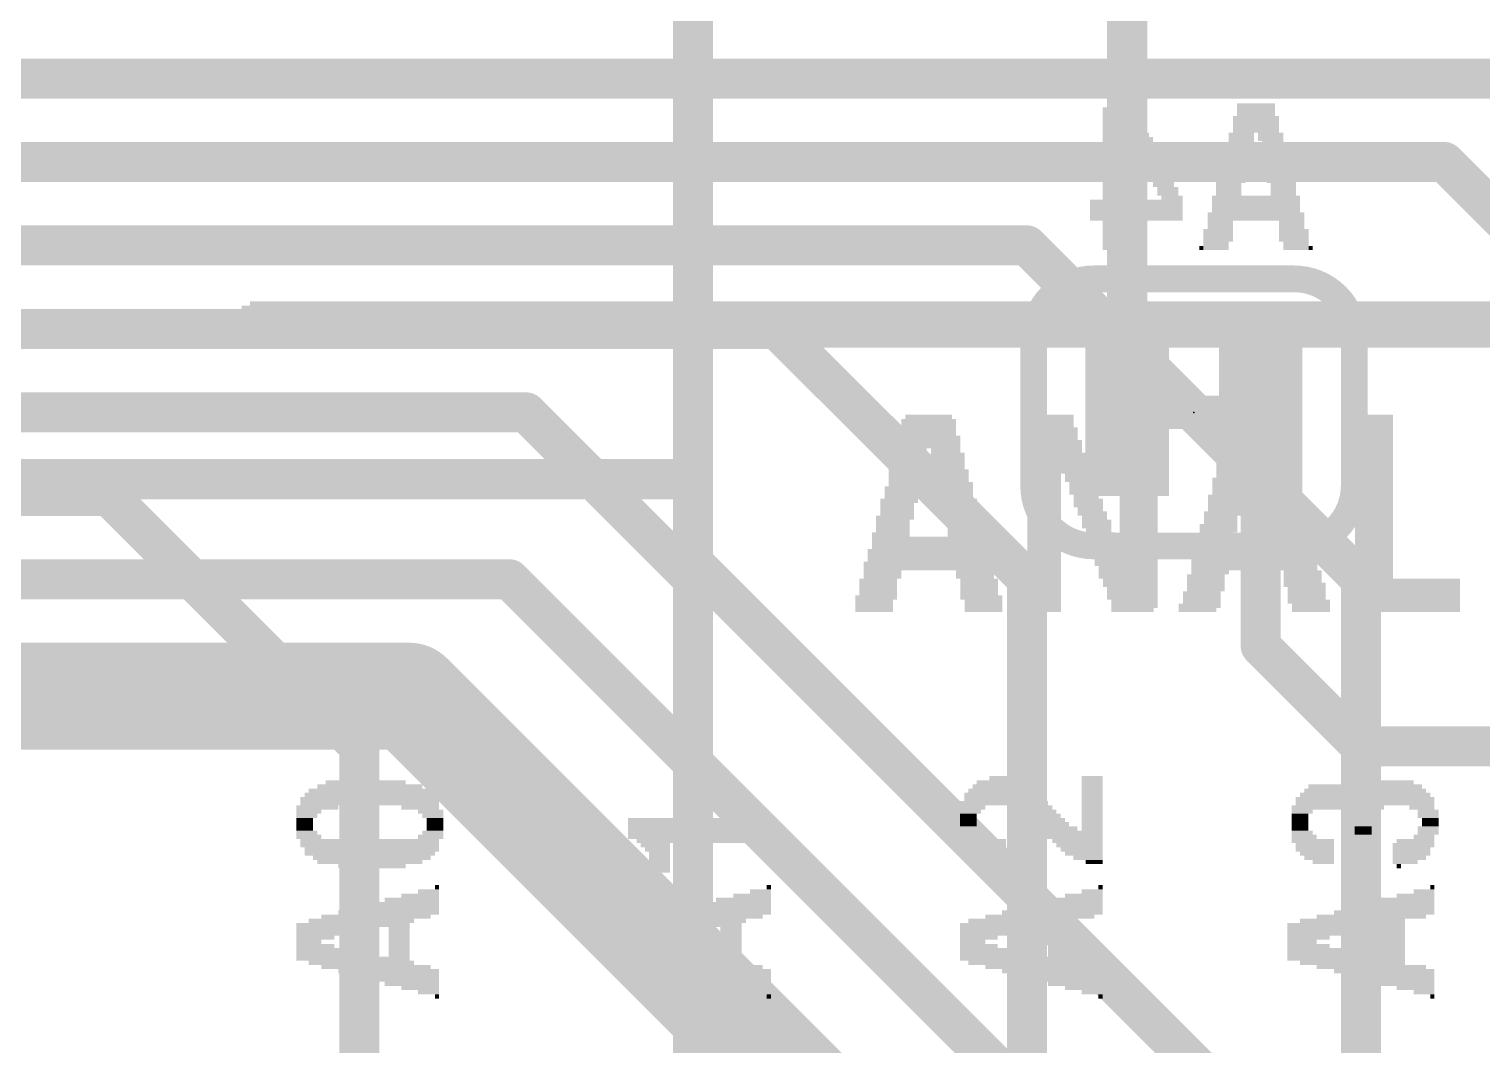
# Model space of a CAD drawing. Extents: x -25 to 82, y -36 to 56.
# Drawn here: x 48.29 to 59.34, y 5.35 to 13.08 of the extents above; entities that cross this region are included whole.
import ezdxf

# ---------------------------------------------------------------- set-up
doc = ezdxf.new("R2010")
doc.units = 0
for name, color, linetype in [('1', 12, 'CONTINUOUS'), ('16', 132, 'CONTINUOUS'), ('21', 41, 'CONTINUOUS'), ('22', 40, 'CONTINUOUS'), ('24', 53, 'CONTINUOUS')]:
    doc.layers.add(name, color=color, linetype=linetype)

# ---------------------------------------------------------------- blocks, each defined once
blk = doc.blocks.new('RECT')
blk.add_solid([(-0.5, -0.5), (0.5, -0.5), (-0.5, 0.5), (0.5, 0.5)])

msp = doc.modelspace()

# ---------------------------------------------------------------- linework, layer by layer
at = {"layer": '1', "const_width": 0.3048}
for points in [[(43.18, 12.7), (60.96, 12.7)], [(42.545, 12.065), (59.055, 12.065)], [(59.055, 12.065), (60.96, 10.16)], [(41.91, 11.43), (55.88, 11.43)], [(55.88, 11.43), (58.42, 8.89)], [(41.275, 10.795), (53.975, 10.795)], [(53.975, 10.795), (55.88, 8.89)], [(40.64, 10.16), (52.07, 10.16)], [(52.07, 10.16), (53.34, 8.89)], [(40.005, 9.525), (48.895, 9.525)], [(48.895, 9.525), (50.8, 7.62)], [(53.34, 8.89), (53.34, 4.19)], [(55.88, 8.89), (55.88, 1.27)], [(58.42, 8.89), (58.42, 4.19)], [(50.8, 7.62), (50.8, 0.89)]]:
    msp.add_lwpolyline(points, dxfattribs=at)
at = {"layer": '1', "const_width": 0.1524}
for points in [[(59.1089, 12.1189, 1), (59.0011, 12.0111)], [(59.055, 11.9888, 1), (59.055, 12.1412)], [(55.9339, 11.4839, 1), (55.8261, 11.3761)], [(55.88, 11.3538, 1), (55.88, 11.5062)], [(54.0289, 10.8489, 1), (53.9211, 10.7411)], [(53.975, 10.7188, 1), (53.975, 10.8712)], [(52.1239, 10.2139, 1), (52.0161, 10.1061)], [(52.07, 10.0838, 1), (52.07, 10.2362)], [(48.9489, 9.5789, 1), (48.8411, 9.4711)], [(48.895, 9.4488, 1), (48.895, 9.6012)], [(53.4162, 8.89, 1), (53.2638, 8.89)], [(53.2861, 8.8361, 1), (53.3939, 8.9439)], [(55.9562, 8.89, 1), (55.8038, 8.89)], [(55.8261, 8.8361, 1), (55.9339, 8.9439)], [(58.4962, 8.89, 1), (58.3438, 8.89)], [(58.3661, 8.8361, 1), (58.4739, 8.9439)], [(50.8762, 7.62, 1), (50.7238, 7.62)], [(50.7461, 7.5661, 1), (50.8539, 7.6739)]]:
    msp.add_lwpolyline(points, format="xyb", dxfattribs=at)
at = {"layer": '16'}
for points, const_width in [([(56.642, 10.16), (56.642, 14.478)], 0.3048), ([(53.34, 13.97), (53.34, 9.652)], 0.3048), ([(57.658, 10.16), (56.642, 10.16)], 0.254), ([(57.658, 10.16), (56.642, 10.16)], 0.254), ([(57.658, 10.16), (57.658, 8.382)], 0.3048), ([(38.735, 9.652), (53.34, 9.652)], 0.3048), ([(53.34, 9.652), (53.34, 9.017)], 0.3048), ([(53.34, 9.017), (59.69, 2.667)], 0.3048), ([(38.354, 8.89), (51.943, 8.89)], 0.3048), ([(51.943, 8.89), (59.182, 1.651)], 0.3048), ([(57.658, 8.382), (58.42, 7.62)], 0.3048), ([(35.179, 8.001), (51.181, 8.001)], 0.8128), ([(51.181, 8.001), (58.42, 0.762)], 0.8128), ([(58.42, 7.62), (59.69, 7.62)], 0.3048)]:
    msp.add_lwpolyline(points, dxfattribs=dict(at, const_width=const_width))
for points, const_width in [([(56.642, 10.2235, 1), (56.642, 10.0965)], 0.127), ([(56.642, 10.2235, 1), (56.642, 10.0965)], 0.127), ([(57.7342, 10.16, 1), (57.5818, 10.16)], 0.1524), ([(57.658, 10.0965, 1), (57.658, 10.2235)], 0.127), ([(57.658, 10.0965, 1), (57.658, 10.2235)], 0.127), ([(56.5658, 10.16, 1), (56.7182, 10.16)], 0.1524), ([(53.4162, 9.652, 1), (53.2638, 9.652)], 0.1524), ([(53.2638, 9.652, 1), (53.4162, 9.652)], 0.1524), ([(53.34, 9.5758, 1), (53.34, 9.7282)], 0.1524), ([(53.3939, 9.0709, 1), (53.2861, 8.9631)], 0.1524), ([(53.2638, 9.017, 1), (53.4162, 9.017)], 0.1524), ([(51.9969, 8.9439, 1), (51.8891, 8.8361)], 0.1524), ([(51.943, 8.8138, 1), (51.943, 8.9662)], 0.1524), ([(57.7119, 8.4359, 1), (57.6041, 8.3281)], 0.1524), ([(51.3247, 8.1447, 1), (51.0373, 7.8573)], 0.4064), ([(51.181, 7.7978, 1), (51.181, 8.2042)], 0.4064), ([(57.5818, 8.382, 1), (57.7342, 8.382)], 0.1524), ([(58.42, 7.6962, 1), (58.42, 7.5438)], 0.1524), ([(58.3661, 7.5661, 1), (58.4739, 7.6739)], 0.1524)]:
    msp.add_lwpolyline(points, format="xyb", dxfattribs=dict(at, const_width=const_width))
at = {"layer": '22'}
for points, const_width in [([(56.388, 11.176, 0.4142), (55.9308, 10.7188)], 0.2032), ([(56.388, 11.2268, 1), (56.388, 11.1252)], 0.1016), ([(56.388, 11.1252, 1), (56.388, 11.2268)], 0.1016), ([(58.3692, 10.7188, 0.4142), (57.912, 11.176)], 0.2032), ([(57.912, 11.2268, 1), (57.912, 11.1252)], 0.1016), ([(57.912, 11.1252, 1), (57.912, 11.2268)], 0.1016), ([(55.9816, 10.7188, 1), (55.88, 10.7188)], 0.1016), ([(55.88, 10.7188, 1), (55.9816, 10.7188)], 0.1016), ([(58.42, 10.7188, 1), (58.3184, 10.7188)], 0.1016), ([(58.3184, 10.7188, 1), (58.42, 10.7188)], 0.1016), ([(55.9308, 9.6012, 0.4142), (56.388, 9.144)], 0.2032), ([(55.9816, 9.6012, 1), (55.88, 9.6012)], 0.1016), ([(55.88, 9.6012, 1), (55.9816, 9.6012)], 0.1016), ([(57.912, 9.144, 0.4142), (58.3692, 9.6012)], 0.2032), ([(58.42, 9.6012, 1), (58.3184, 9.6012)], 0.1016), ([(58.3184, 9.6012, 1), (58.42, 9.6012)], 0.1016), ([(56.388, 9.1948, 1), (56.388, 9.0932)], 0.1016), ([(56.388, 9.0932, 1), (56.388, 9.1948)], 0.1016), ([(57.912, 9.1948, 1), (57.912, 9.0932)], 0.1016), ([(57.912, 9.0932, 1), (57.912, 9.1948)], 0.1016)]:
    msp.add_lwpolyline(points, format="xyb", dxfattribs=dict(at, const_width=const_width))
at = {"layer": '22', "const_width": 0.2032}
for points in [[(57.912, 11.176), (56.388, 11.176)], [(55.9308, 9.6012), (55.9308, 10.7188)], [(58.3692, 9.6012), (58.3692, 10.7188)], [(56.388, 9.144), (57.912, 9.144)]]:
    msp.add_lwpolyline(points, dxfattribs=at)
at = {"layer": '24'}
msp.add_point((57.15, 10.16), dxfattribs=at)

# ---------------------------------------------------------------- block references
at = {"layer": '16', "xscale": 0.635, "yscale": 1.27, "rotation": 180}
for p in [(56.642, 10.16), (57.658, 10.16)]:
    msp.add_blockref('RECT', p, dxfattribs=at)
at = {"layer": '21'}
for p, xscale, yscale in [((57.1106, 10.9563), 14.4094, 0.032), ((57.1106, 10.9883), 14.2824, 0.032), ((57.0954, 10.8925), 14.5059, 0.032), ((57.0954, 10.8605), 14.5059, 0.032), ((57.0954, 10.8285), 14.5059, 0.032), ((57.0954, 10.9244), 14.4399, 0.0318), ((57.0954, 10.7965), 14.5059, 0.032), ((57.1119, 10.7646), 14.4729, 0.0318), ((57.0954, 10.7328), 14.4399, 0.032), ((57.0941, 10.7008), 14.3764, 0.032), ((57.0954, 10.6688), 14.1859, 0.032), ((55.132, 10.0937), 0.414, 0.032), ((55.132, 10.0617), 0.414, 0.032), ((55.132, 10.1257), 0.3531, 0.032), ((56.0591, 10.1257), 0.3531, 0.032), ((56.0591, 10.0937), 0.3531, 0.032), ((56.0591, 10.0617), 0.3531, 0.032), ((56.7296, 10.1257), 0.287, 0.032), ((56.7296, 10.0937), 0.287, 0.032), ((56.7296, 10.0617), 0.287, 0.032), ((57.6085, 10.1257), 0.3835, 0.032), ((57.6085, 10.0937), 0.3835, 0.032), ((57.6085, 10.0617), 0.3835, 0.032), ((58.5191, 10.1257), 0.2896, 0.032), ((58.5191, 10.0937), 0.2896, 0.032), ((58.5191, 10.0617), 0.2896, 0.032), ((55.132, 9.9659), 0.4801, 0.032), ((55.132, 9.9339), 0.4801, 0.032), ((55.132, 10.0298), 0.414, 0.0318), ((55.132, 9.9979), 0.414, 0.032), ((56.0908, 9.9339), 0.4166, 0.032), ((56.0743, 10.0298), 0.3835, 0.0318), ((56.0743, 9.9979), 0.3835, 0.032), ((56.0743, 9.9659), 0.3835, 0.032), ((56.7296, 10.0298), 0.287, 0.0318), ((56.7296, 9.9979), 0.287, 0.032), ((56.7296, 9.9659), 0.287, 0.032), ((56.7296, 9.9339), 0.287, 0.032), ((57.6085, 9.9979), 0.4496, 0.032), ((57.6085, 9.9659), 0.4496, 0.032), ((57.6237, 9.9339), 0.4801, 0.032), ((57.625, 10.0298), 0.4166, 0.0318), ((58.5191, 10.0298), 0.2896, 0.0318), ((58.5191, 9.9979), 0.2896, 0.032), ((58.5191, 9.9659), 0.2896, 0.032), ((58.5191, 9.9339), 0.2896, 0.032), ((54.9885, 9.8382), 0.254, 0.032), ((55.132, 9.9019), 0.4801, 0.032), ((55.0037, 9.8701), 0.2235, 0.0318), ((55.2602, 9.8701), 0.2235, 0.0318), ((55.2767, 9.8382), 0.2565, 0.032), ((56.0908, 9.9019), 0.4166, 0.032), ((56.0908, 9.8701), 0.4166, 0.0318), ((56.1061, 9.8382), 0.447, 0.032), ((56.7296, 9.9019), 0.287, 0.032), ((56.7296, 9.8701), 0.287, 0.0318), ((56.7296, 9.8382), 0.287, 0.032), ((57.4815, 9.8701), 0.2565, 0.0318), ((57.4815, 9.8382), 0.2565, 0.032), ((57.6237, 9.9019), 0.4801, 0.032), ((57.752, 9.8701), 0.2235, 0.0318), ((57.752, 9.8382), 0.2235, 0.032), ((58.5191, 9.9019), 0.2896, 0.032), ((58.5191, 9.8701), 0.2896, 0.0318), ((58.5191, 9.8382), 0.2896, 0.032), ((54.9567, 9.7103), 0.2565, 0.0318), ((54.9732, 9.7742), 0.2235, 0.032), ((54.9732, 9.7422), 0.2235, 0.032), ((54.9885, 9.8062), 0.254, 0.032), ((55.2767, 9.8062), 0.2565, 0.032), ((55.3085, 9.7103), 0.254, 0.0318), ((55.2933, 9.7742), 0.2235, 0.032), ((55.2933, 9.7422), 0.2235, 0.032), ((56.1061, 9.8062), 0.447, 0.032), ((56.1226, 9.7742), 0.4801, 0.032), ((56.1226, 9.7422), 0.4801, 0.032), ((56.1226, 9.7103), 0.4801, 0.0318), ((56.7296, 9.8062), 0.287, 0.032), ((56.7296, 9.7742), 0.287, 0.032), ((56.7296, 9.7422), 0.287, 0.032), ((56.7296, 9.7103), 0.287, 0.0318), ((57.4485, 9.7742), 0.2565, 0.032), ((57.4485, 9.7422), 0.2565, 0.032), ((57.4485, 9.7103), 0.2565, 0.0318), ((57.465, 9.8062), 0.2235, 0.032), ((57.7685, 9.8062), 0.2565, 0.032), ((57.7685, 9.7742), 0.2565, 0.032), ((57.7685, 9.7422), 0.2565, 0.032), ((57.785, 9.7103), 0.2235, 0.0318), ((58.5191, 9.8062), 0.2896, 0.032), ((58.5191, 9.7742), 0.2896, 0.032), ((58.5191, 9.7422), 0.2896, 0.032), ((58.5191, 9.7103), 0.2896, 0.0318), ((54.9567, 9.6784), 0.2565, 0.032), ((54.9567, 9.6464), 0.2565, 0.032), ((54.9402, 9.6144), 0.2235, 0.032), ((55.3085, 9.6784), 0.254, 0.032), ((55.3085, 9.6464), 0.254, 0.032), ((55.3403, 9.6144), 0.2565, 0.032), ((56.0108, 9.6784), 0.2565, 0.032), ((56.0108, 9.6464), 0.2565, 0.032), ((56.0108, 9.6144), 0.2565, 0.032), ((56.2826, 9.6784), 0.2261, 0.032), ((56.2826, 9.6464), 0.2261, 0.032), ((56.2991, 9.6144), 0.193, 0.032), ((56.7296, 9.6784), 0.287, 0.032), ((56.7296, 9.6464), 0.287, 0.032), ((56.7296, 9.6144), 0.287, 0.032), ((57.4167, 9.6464), 0.254, 0.032), ((57.4167, 9.6144), 0.254, 0.032), ((57.4319, 9.6784), 0.2235, 0.032), ((57.8002, 9.6784), 0.254, 0.032), ((57.8002, 9.6464), 0.254, 0.032), ((57.8002, 9.6144), 0.254, 0.032), ((58.5191, 9.6784), 0.2896, 0.032), ((58.5191, 9.6464), 0.2896, 0.032), ((58.5191, 9.6144), 0.2896, 0.032), ((54.925, 9.5825), 0.254, 0.0318), ((54.925, 9.5507), 0.254, 0.032), ((54.925, 9.5187), 0.254, 0.032), ((55.3403, 9.5825), 0.2565, 0.0318), ((55.3403, 9.5507), 0.2565, 0.032), ((55.3403, 9.5187), 0.2565, 0.032), ((56.0108, 9.5825), 0.2565, 0.0318), ((56.0108, 9.5507), 0.2565, 0.032), ((56.0108, 9.5187), 0.2565, 0.032), ((56.3143, 9.5825), 0.2235, 0.0318), ((56.3143, 9.5507), 0.2235, 0.032), ((56.3309, 9.5187), 0.1905, 0.032), ((56.7296, 9.5825), 0.287, 0.0318), ((56.7296, 9.5507), 0.287, 0.032), ((56.7296, 9.5187), 0.287, 0.032), ((57.385, 9.5187), 0.2565, 0.032), ((57.4167, 9.5825), 0.254, 0.0318), ((57.4167, 9.5507), 0.254, 0.032), ((57.8155, 9.5825), 0.2235, 0.0318), ((57.832, 9.5507), 0.2565, 0.032), ((57.832, 9.5187), 0.2565, 0.032), ((58.5191, 9.5825), 0.2896, 0.0318), ((58.5191, 9.5507), 0.2896, 0.032), ((58.5191, 9.5187), 0.2896, 0.032), ((54.8932, 9.4546), 0.2565, 0.032), ((54.8932, 9.4228), 0.2565, 0.0318), ((54.8932, 9.3909), 0.2565, 0.032), ((54.9085, 9.4866), 0.287, 0.032), ((55.372, 9.4866), 0.254, 0.032), ((55.372, 9.4546), 0.254, 0.032), ((55.372, 9.4228), 0.254, 0.0318), ((55.372, 9.3909), 0.254, 0.032), ((56.0108, 9.4866), 0.2565, 0.032), ((56.0108, 9.4546), 0.2565, 0.032), ((56.0108, 9.4228), 0.2565, 0.0318), ((56.0108, 9.3909), 0.2565, 0.032), ((56.3474, 9.4866), 0.2235, 0.032), ((56.3474, 9.4546), 0.2235, 0.032), ((56.3778, 9.3909), 0.2235, 0.032), ((56.3626, 9.4228), 0.193, 0.0318), ((56.7296, 9.4866), 0.287, 0.032), ((56.7296, 9.4546), 0.287, 0.032), ((56.7296, 9.4228), 0.287, 0.0318), ((56.7296, 9.3909), 0.287, 0.032), ((57.3697, 9.3909), 0.287, 0.032), ((57.385, 9.4866), 0.2565, 0.032), ((57.385, 9.4546), 0.2565, 0.032), ((57.385, 9.4228), 0.2565, 0.0318), ((57.832, 9.4866), 0.2565, 0.032), ((57.832, 9.4546), 0.2565, 0.032), ((57.8637, 9.4228), 0.254, 0.0318), ((57.8637, 9.3909), 0.254, 0.032), ((58.5191, 9.4866), 0.2896, 0.032), ((58.5191, 9.4546), 0.2896, 0.032), ((58.5191, 9.4228), 0.2896, 0.0318), ((58.5191, 9.3909), 0.2896, 0.032), ((54.8767, 9.3589), 0.2896, 0.032), ((54.8602, 9.3269), 0.2565, 0.032), ((54.8602, 9.2949), 0.2565, 0.032), ((55.3885, 9.3589), 0.287, 0.032), ((55.4038, 9.3269), 0.2565, 0.032), ((55.4038, 9.2949), 0.2565, 0.032), ((56.0108, 9.3589), 0.2565, 0.032), ((56.0108, 9.3269), 0.2565, 0.032), ((56.0108, 9.2949), 0.2565, 0.032), ((56.3944, 9.3589), 0.1905, 0.032), ((56.4109, 9.3269), 0.2235, 0.032), ((56.4109, 9.2949), 0.2235, 0.032), ((56.7296, 9.3589), 0.287, 0.032), ((56.7296, 9.3269), 0.287, 0.032), ((56.7296, 9.2949), 0.287, 0.032), ((57.3367, 9.2949), 0.287, 0.032), ((57.3532, 9.3589), 0.254, 0.032), ((57.3532, 9.3269), 0.254, 0.032), ((57.8637, 9.3589), 0.254, 0.032), ((57.8803, 9.3269), 0.287, 0.032), ((57.8803, 9.2949), 0.287, 0.032), ((58.5191, 9.3589), 0.2896, 0.032), ((58.5191, 9.3269), 0.2896, 0.032), ((58.5191, 9.2949), 0.2896, 0.032), ((54.845, 9.2311), 0.287, 0.032), ((55.132, 9.1991), 0.8611, 0.032), ((55.132, 9.1671), 0.8611, 0.032), ((54.8602, 9.263), 0.2565, 0.0318), ((55.4038, 9.263), 0.2565, 0.0318), ((55.419, 9.2311), 0.287, 0.032), ((56.0108, 9.263), 0.2565, 0.0318), ((56.0108, 9.2311), 0.2565, 0.032), ((56.0108, 9.1991), 0.2565, 0.032), ((56.0108, 9.1671), 0.2565, 0.032), ((56.4413, 9.2311), 0.2235, 0.032), ((56.4413, 9.1991), 0.2235, 0.032), ((56.4261, 9.263), 0.193, 0.0318), ((56.4579, 9.1671), 0.1905, 0.032), ((56.7296, 9.263), 0.287, 0.0318), ((56.7296, 9.2311), 0.287, 0.032), ((56.7296, 9.1991), 0.287, 0.032), ((56.7296, 9.1671), 0.287, 0.032), ((57.6085, 9.1671), 0.8966, 0.032), ((57.3367, 9.263), 0.287, 0.0318), ((57.3215, 9.2311), 0.2565, 0.032), ((57.625, 9.1991), 0.8636, 0.032), ((57.8955, 9.263), 0.2565, 0.0318), ((57.8955, 9.2311), 0.2565, 0.032), ((58.5191, 9.263), 0.2896, 0.0318), ((58.5191, 9.2311), 0.2896, 0.032), ((58.5191, 9.1991), 0.2896, 0.032), ((58.5191, 9.1671), 0.2896, 0.032), ((55.132, 9.1034), 0.9271, 0.032), ((55.132, 9.0714), 0.9271, 0.032), ((55.1485, 9.1352), 0.8941, 0.0318), ((56.0108, 9.1352), 0.2565, 0.0318), ((56.0108, 9.1034), 0.2565, 0.032), ((56.0108, 9.0714), 0.2565, 0.032), ((56.6179, 9.1352), 0.5105, 0.0318), ((56.6179, 9.1034), 0.5105, 0.032), ((56.6344, 9.0714), 0.4775, 0.032), ((57.6085, 9.1352), 0.8966, 0.0318), ((57.6085, 9.1034), 0.8966, 0.032), ((57.6237, 9.0714), 0.9271, 0.032), ((58.5191, 9.1352), 0.2896, 0.0318), ((58.5191, 9.1034), 0.2896, 0.032), ((58.5191, 9.0714), 0.2896, 0.032), ((55.1332, 9.0073), 0.9906, 0.032), ((55.1332, 8.9755), 0.9906, 0.0318), ((54.7814, 8.9436), 0.287, 0.032), ((55.132, 9.0394), 0.9271, 0.032), ((55.4838, 8.9436), 0.2896, 0.032), ((56.0108, 9.0394), 0.2565, 0.032), ((56.0108, 9.0073), 0.2565, 0.032), ((56.0108, 8.9755), 0.2565, 0.0318), ((56.0108, 8.9436), 0.2565, 0.032), ((56.6344, 9.0394), 0.4775, 0.032), ((56.6344, 9.0073), 0.4775, 0.032), ((56.6496, 8.9755), 0.447, 0.0318), ((56.6496, 8.9436), 0.447, 0.032), ((57.6085, 9.0394), 0.9576, 0.032), ((57.6085, 9.0073), 0.9576, 0.032), ((57.6085, 8.9755), 0.9576, 0.0318), ((57.2732, 8.9436), 0.287, 0.032), ((57.9768, 8.9436), 0.287, 0.032), ((58.5191, 9.0394), 0.2896, 0.032), ((58.5191, 9.0073), 0.2896, 0.032), ((58.5191, 8.9755), 0.2896, 0.0318), ((58.5191, 8.9436), 0.2896, 0.032), ((54.7484, 8.8796), 0.287, 0.032), ((54.7484, 8.8476), 0.287, 0.032), ((54.7814, 8.9116), 0.287, 0.032), ((55.4838, 8.9116), 0.2896, 0.032), ((55.5155, 8.8796), 0.287, 0.032), ((55.5155, 8.8476), 0.287, 0.032), ((56.0108, 8.9116), 0.2565, 0.032), ((56.0108, 8.8796), 0.2565, 0.032), ((56.0108, 8.8476), 0.2565, 0.032), ((56.6496, 8.9116), 0.447, 0.032), ((56.6661, 8.8796), 0.414, 0.032), ((56.6661, 8.8476), 0.414, 0.032), ((57.2402, 8.9116), 0.287, 0.032), ((57.2402, 8.8796), 0.287, 0.032), ((57.2402, 8.8476), 0.287, 0.032), ((57.992, 8.8476), 0.3175, 0.032), ((57.9768, 8.9116), 0.287, 0.032), ((57.9768, 8.8796), 0.287, 0.032), ((58.7743, 8.8796), 0.8001, 0.032), ((58.7743, 8.8476), 0.8001, 0.032), ((58.5191, 8.9116), 0.2896, 0.032), ((54.7332, 8.7518), 0.3175, 0.032), ((54.718, 8.7198), 0.287, 0.032), ((54.7484, 8.8157), 0.287, 0.0318), ((54.7484, 8.7838), 0.287, 0.032), ((55.5155, 8.8157), 0.287, 0.0318), ((55.5155, 8.7838), 0.287, 0.032), ((55.532, 8.7518), 0.32, 0.032), ((55.5485, 8.7198), 0.287, 0.032), ((56.0108, 8.8157), 0.2565, 0.0318), ((56.0108, 8.7838), 0.2565, 0.032), ((56.0108, 8.7518), 0.2565, 0.032), ((56.0108, 8.7198), 0.2565, 0.032), ((56.6814, 8.8157), 0.3835, 0.0318), ((56.6814, 8.7838), 0.3835, 0.032), ((56.6814, 8.7518), 0.3835, 0.032), ((56.6979, 8.7198), 0.3505, 0.032), ((57.2097, 8.7838), 0.287, 0.032), ((57.2097, 8.7518), 0.287, 0.032), ((57.2097, 8.7198), 0.287, 0.032), ((57.2402, 8.8157), 0.287, 0.0318), ((58.0073, 8.8157), 0.287, 0.0318), ((58.0073, 8.7838), 0.287, 0.032), ((58.0073, 8.7518), 0.287, 0.032), ((58.0238, 8.7198), 0.32, 0.032), ((58.7743, 8.8157), 0.8001, 0.0318), ((58.7743, 8.7838), 0.8001, 0.032), ((58.7743, 8.7518), 0.8001, 0.032), ((58.7743, 8.7198), 0.8001, 0.032), ((54.718, 8.6879), 0.287, 0.0318), ((54.718, 8.6561), 0.287, 0.032), ((55.5485, 8.6879), 0.287, 0.0318), ((55.5485, 8.6561), 0.287, 0.032), ((56.0108, 8.6879), 0.2565, 0.0318), ((56.0108, 8.6561), 0.2565, 0.032), ((56.6979, 8.6879), 0.3505, 0.0318), ((56.6826, 8.6561), 0.32, 0.032), ((57.1932, 8.6879), 0.32, 0.0318), ((57.1767, 8.6561), 0.287, 0.032), ((58.0403, 8.6879), 0.287, 0.0318), ((58.0403, 8.6561), 0.287, 0.032), ((58.7743, 8.6879), 0.8001, 0.0318), ((58.7743, 8.6561), 0.8001, 0.032), ((50.88, 7.2822), 0.9271, 0.032), ((50.8813, 7.3141), 0.7976, 0.0318), ((50.8495, 7.3459), 0.6071, 0.032), ((55.6882, 7.2822), 0.5105, 0.032), ((55.6895, 7.3141), 0.447, 0.0318), ((55.673, 7.3459), 0.3531, 0.032), ((55.673, 7.3779), 0.16, 0.032), ((56.3766, 7.3779), 0.16, 0.032), ((56.3766, 7.3459), 0.16, 0.032), ((56.3766, 7.3141), 0.16, 0.0318), ((56.3766, 7.2822), 0.16, 0.032), ((58.166, 7.2822), 0.3505, 0.032), ((58.1647, 7.3141), 0.287, 0.0318), ((58.6918, 7.2822), 0.447, 0.032), ((58.693, 7.3141), 0.3835, 0.0318), ((58.6765, 7.3459), 0.2896, 0.032), ((50.88, 7.2182), 1.0541, 0.032), ((50.88, 7.1863), 1.0541, 0.0318), ((50.8813, 7.2502), 0.9906, 0.032), ((55.7047, 7.1863), 0.6706, 0.0318), ((55.6895, 7.2502), 0.574, 0.032), ((55.706, 7.2182), 0.6071, 0.032), ((56.3766, 7.2502), 0.16, 0.032), ((56.3766, 7.2182), 0.16, 0.032), ((56.3766, 7.1863), 0.16, 0.0318), ((58.1647, 7.2182), 0.4801, 0.032), ((58.4518, 7.1863), 1.0541, 0.0318), ((58.1647, 7.2502), 0.414, 0.032), ((58.693, 7.2502), 0.5105, 0.032), ((58.7083, 7.2182), 0.541, 0.032), ((50.4812, 7.1544), 0.3175, 0.032), ((50.4177, 7.1224), 0.1905, 0.032), ((50.4025, 7.0904), 0.16, 0.032), ((50.386, 7.0584), 0.127, 0.032), ((51.2636, 7.1544), 0.287, 0.032), ((51.3436, 7.1224), 0.193, 0.032), ((51.3601, 7.0904), 0.16, 0.032), ((51.3766, 7.0584), 0.127, 0.032), ((53.3883, 7.0584), 1.0871, 0.032), ((55.466, 7.1544), 0.193, 0.032), ((55.4495, 7.1224), 0.16, 0.032), ((55.433, 7.0904), 0.127, 0.032), ((55.433, 7.0584), 0.127, 0.032), ((55.9295, 7.1544), 0.287, 0.032), ((55.9765, 7.1224), 0.254, 0.032), ((56.0083, 7.0904), 0.2565, 0.032), ((56.0413, 7.0584), 0.2565, 0.032), ((56.3766, 7.1544), 0.16, 0.032), ((56.3766, 7.1224), 0.16, 0.032), ((56.3766, 7.0904), 0.16, 0.032), ((56.3766, 7.0584), 0.16, 0.032), ((58.2447, 7.1544), 0.701, 0.032), ((57.9742, 7.1224), 0.16, 0.032), ((57.9577, 7.0904), 0.127, 0.032), ((57.9577, 7.0584), 0.127, 0.032), ((58.4048, 7.1224), 0.254, 0.032), ((58.4048, 7.0904), 0.193, 0.032), ((58.4213, 7.0584), 0.16, 0.032), ((58.8835, 7.1544), 0.1905, 0.032), ((58.9318, 7.1224), 0.16, 0.032), ((58.9318, 7.0904), 0.16, 0.032), ((58.9483, 7.0584), 0.127, 0.032), ((50.386, 7.0265), 0.127, 0.0318), ((50.386, 6.9947), 0.127, 0.032), ((50.4025, 6.9626), 0.16, 0.032), ((51.3601, 6.9626), 0.16, 0.032), ((51.3766, 7.0265), 0.127, 0.0318), ((51.3766, 6.9947), 0.127, 0.032), ((53.3883, 7.0265), 1.0871, 0.0318), ((53.3883, 6.9947), 1.0871, 0.032), ((53.3883, 6.9626), 1.0871, 0.032), ((55.433, 7.0265), 0.127, 0.0318), ((55.4495, 6.9947), 0.16, 0.032), ((55.466, 6.9626), 0.193, 0.032), ((56.1035, 6.9947), 0.32, 0.032), ((56.0718, 7.0265), 0.2565, 0.0318), ((56.2166, 6.9626), 0.4801, 0.032), ((56.3766, 7.0265), 0.16, 0.0318), ((56.3766, 6.9947), 0.16, 0.032), ((57.9577, 7.0265), 0.127, 0.0318), ((57.9577, 6.9947), 0.127, 0.032), ((57.9742, 6.9626), 0.16, 0.032), ((58.4213, 7.0265), 0.16, 0.0318), ((58.4365, 6.9947), 0.1295, 0.032), ((58.4365, 6.9626), 0.1295, 0.032), ((58.9318, 6.9947), 0.16, 0.032), ((58.9318, 6.9626), 0.16, 0.032), ((58.9483, 7.0265), 0.127, 0.0318), ((50.4177, 6.9306), 0.1905, 0.032), ((50.88, 6.8986), 1.0541, 0.032), ((50.88, 6.8668), 1.0541, 0.0318), ((51.3436, 6.9306), 0.193, 0.032), ((53.3883, 6.9306), 1.0871, 0.032), ((53.4213, 6.8986), 1.0211, 0.032), ((53.053, 6.8668), 0.2235, 0.0318), ((55.4977, 6.9306), 0.2565, 0.032), ((55.5612, 6.8986), 0.3175, 0.032), ((55.5612, 6.8668), 0.3175, 0.0318), ((56.2331, 6.9306), 0.447, 0.032), ((56.2648, 6.8986), 0.3835, 0.032), ((56.2801, 6.8668), 0.3531, 0.0318), ((57.9895, 6.9306), 0.1905, 0.032), ((58.0542, 6.8986), 0.32, 0.032), ((58.0695, 6.8668), 0.2896, 0.0318), ((58.8201, 6.8668), 0.3175, 0.0318), ((58.8353, 6.8986), 0.287, 0.032), ((58.9001, 6.9306), 0.1575, 0.032), ((50.8965, 6.8349), 1.0211, 0.032), ((50.8813, 6.8029), 0.9906, 0.032), ((50.8965, 6.7709), 0.8941, 0.032), ((50.8813, 6.739), 0.7976, 0.0318), ((53.0695, 6.8349), 0.1905, 0.032), ((53.0847, 6.8029), 0.16, 0.032), ((53.0847, 6.7709), 0.16, 0.032), ((53.0847, 6.739), 0.16, 0.0318), ((55.5765, 6.8349), 0.287, 0.032), ((55.5765, 6.8029), 0.287, 0.032), ((55.6082, 6.7709), 0.2235, 0.032), ((55.6412, 6.739), 0.1575, 0.0318), ((56.2966, 6.8349), 0.32, 0.032), ((56.3131, 6.8029), 0.287, 0.032), ((56.3448, 6.7709), 0.2235, 0.032), ((56.3918, 6.739), 0.1295, 0.0318), ((58.0695, 6.8349), 0.2896, 0.032), ((58.086, 6.8029), 0.2565, 0.032), ((58.1025, 6.7709), 0.2235, 0.032), ((58.1343, 6.739), 0.16, 0.0318), ((58.8048, 6.8349), 0.287, 0.032), ((58.8048, 6.8029), 0.287, 0.032), ((58.7883, 6.7709), 0.254, 0.032), ((58.7566, 6.739), 0.1905, 0.0318), ((50.8965, 6.7071), 0.5131, 0.032), ((53.0847, 6.7071), 0.16, 0.032), ((53.0847, 6.6751), 0.16, 0.032), ((58.7083, 6.7071), 0.033, 0.032), ((51.327, 6.5154), 0.16, 0.032), ((51.3918, 6.5474), 0.0305, 0.032), ((53.8518, 6.5154), 0.16, 0.032), ((53.9153, 6.5474), 0.033, 0.032), ((56.3766, 6.5154), 0.16, 0.032), ((56.4401, 6.5474), 0.033, 0.032), ((58.9001, 6.5154), 0.1575, 0.032), ((58.9636, 6.5474), 0.0305, 0.032), ((51.1518, 6.4195), 0.5105, 0.0318), ((51.2001, 6.4513), 0.414, 0.032), ((51.2636, 6.4834), 0.287, 0.032), ((53.6766, 6.4195), 0.5105, 0.0318), ((53.7235, 6.4513), 0.4166, 0.032), ((53.7883, 6.4834), 0.287, 0.032), ((56.2, 6.4195), 0.5131, 0.0318), ((56.2483, 6.4513), 0.4166, 0.032), ((56.3131, 6.4834), 0.287, 0.032), ((58.7235, 6.4195), 0.5105, 0.0318), ((58.7718, 6.4513), 0.414, 0.032), ((58.8353, 6.4834), 0.287, 0.032), ((50.8165, 6.2917), 0.8001, 0.0318), ((50.9283, 6.3236), 0.8306, 0.032), ((51.0235, 6.3556), 0.7671, 0.032), ((51.0883, 6.3876), 0.6375, 0.032), ((53.3413, 6.2917), 0.8001, 0.0318), ((53.453, 6.3236), 0.8306, 0.032), ((53.5483, 6.3556), 0.7671, 0.032), ((53.6118, 6.3876), 0.6401, 0.032), ((55.833, 6.2917), 0.8001, 0.0318), ((55.9778, 6.3236), 0.8306, 0.032), ((56.073, 6.3556), 0.7671, 0.032), ((56.1365, 6.3876), 0.6401, 0.032), ((58.3565, 6.2917), 0.7976, 0.0318), ((58.5, 6.3236), 0.8306, 0.032), ((58.5965, 6.3556), 0.7645, 0.032), ((58.66, 6.3876), 0.6375, 0.032), ((50.753, 6.2598), 0.8611, 0.032), ((50.6095, 6.2278), 0.574, 0.032), ((50.546, 6.1958), 0.447, 0.032), ((51.1035, 6.2278), 0.16, 0.032), ((51.1035, 6.1958), 0.16, 0.032), ((53.2765, 6.2598), 0.8636, 0.032), ((53.133, 6.2278), 0.5766, 0.032), ((53.053, 6.1958), 0.4166, 0.032), ((53.6283, 6.2278), 0.16, 0.032), ((53.6283, 6.1958), 0.16, 0.032), ((55.5777, 6.1958), 0.4166, 0.032), ((55.8013, 6.2598), 0.8636, 0.032), ((55.6565, 6.2278), 0.574, 0.032), ((56.1365, 6.2278), 0.193, 0.032), ((56.1365, 6.1958), 0.193, 0.032), ((58.3082, 6.2598), 0.8941, 0.032), ((58.1647, 6.2278), 0.6071, 0.032), ((58.0847, 6.1958), 0.447, 0.032), ((58.66, 6.2278), 0.1905, 0.032), ((58.66, 6.1958), 0.1905, 0.032), ((50.466, 6.1638), 0.287, 0.032), ((50.4177, 6.1319), 0.1905, 0.0318), ((50.466, 6.1001), 0.287, 0.032), ((50.5295, 6.0681), 0.414, 0.032), ((51.1035, 6.1638), 0.16, 0.032), ((51.1035, 6.1319), 0.16, 0.0318), ((51.1035, 6.1001), 0.16, 0.032), ((51.1035, 6.0681), 0.16, 0.032), ((52.9895, 6.1638), 0.2896, 0.032), ((52.9412, 6.1319), 0.193, 0.0318), ((52.9895, 6.1001), 0.2896, 0.032), ((53.053, 6.0681), 0.4166, 0.032), ((53.6283, 6.1638), 0.16, 0.032), ((53.6283, 6.1319), 0.16, 0.0318), ((53.6283, 6.1001), 0.16, 0.032), ((53.6283, 6.0681), 0.16, 0.032), ((55.5777, 6.0681), 0.4166, 0.032), ((55.513, 6.1638), 0.287, 0.032), ((55.466, 6.1319), 0.193, 0.0318), ((55.513, 6.1001), 0.287, 0.032), ((56.1365, 6.1638), 0.193, 0.032), ((56.1365, 6.1319), 0.193, 0.0318), ((56.1365, 6.1001), 0.193, 0.032), ((56.1365, 6.0681), 0.193, 0.032), ((58.0212, 6.1638), 0.32, 0.032), ((57.973, 6.1319), 0.2235, 0.0318), ((58.0212, 6.1001), 0.32, 0.032), ((58.0847, 6.0681), 0.447, 0.032), ((58.66, 6.1638), 0.1905, 0.032), ((58.66, 6.1319), 0.1905, 0.0318), ((58.66, 6.1001), 0.1905, 0.032), ((58.66, 6.0681), 0.1905, 0.032), ((50.6095, 6.0361), 0.574, 0.032), ((50.753, 6.0041), 0.8611, 0.032), ((50.8165, 5.9722), 0.8001, 0.0318), ((51.1035, 6.0361), 0.16, 0.032), ((53.133, 6.0361), 0.5766, 0.032), ((53.2765, 6.0041), 0.8636, 0.032), ((53.3413, 5.9722), 0.8001, 0.0318), ((53.6283, 6.0361), 0.16, 0.032), ((55.6565, 6.0361), 0.574, 0.032), ((55.8013, 6.0041), 0.8636, 0.032), ((55.833, 5.9722), 0.8001, 0.0318), ((56.1365, 6.0361), 0.193, 0.032), ((58.1647, 6.0361), 0.6071, 0.032), ((58.3082, 6.0041), 0.8941, 0.032), ((58.3565, 5.9722), 0.7976, 0.0318), ((58.66, 6.0361), 0.1905, 0.032), ((50.9283, 5.9403), 0.8306, 0.032), ((51.0235, 5.9083), 0.7671, 0.032), ((51.0883, 5.8763), 0.6375, 0.032), ((51.1518, 5.8444), 0.5105, 0.0318), ((53.453, 5.9403), 0.8306, 0.032), ((53.5483, 5.9083), 0.7671, 0.032), ((53.6118, 5.8763), 0.6401, 0.032), ((53.6766, 5.8444), 0.5105, 0.0318), ((55.9778, 5.9403), 0.8306, 0.032), ((56.073, 5.9083), 0.7671, 0.032), ((56.1365, 5.8763), 0.6401, 0.032), ((56.2, 5.8444), 0.5131, 0.0318), ((58.5, 5.9403), 0.8306, 0.032), ((58.5965, 5.9083), 0.7645, 0.032), ((58.66, 5.8763), 0.6375, 0.032), ((58.7083, 5.8444), 0.541, 0.0318), ((51.2001, 5.8125), 0.414, 0.032), ((51.2636, 5.7805), 0.287, 0.032), ((51.327, 5.7485), 0.16, 0.032), ((53.7235, 5.8125), 0.4166, 0.032), ((53.7883, 5.7805), 0.287, 0.032), ((53.8518, 5.7485), 0.16, 0.032), ((56.2483, 5.8125), 0.4166, 0.032), ((56.3131, 5.7805), 0.287, 0.032), ((56.3766, 5.7485), 0.16, 0.032), ((58.7718, 5.8125), 0.414, 0.032), ((58.8353, 5.7805), 0.287, 0.032), ((58.9001, 5.7485), 0.1575, 0.032), ((51.3918, 5.7165), 0.0305, 0.032), ((53.9153, 5.7165), 0.033, 0.032), ((56.4401, 5.7165), 0.033, 0.032), ((58.9636, 5.7165), 0.0305, 0.032)]:
    msp.add_blockref('RECT', p, dxfattribs=dict(at, xscale=xscale, yscale=yscale))
at = {"layer": '22', "rotation": 270}
for p, xscale, yscale in [((57.4942, 12.065), 0.8941, 0.032), ((57.5262, 12.2085), 0.6071, 0.032), ((57.5582, 12.2885), 0.447, 0.032), ((57.5902, 12.352), 0.32, 0.032), ((57.6221, 12.4003), 0.2235, 0.0318), ((57.6539, 12.3685), 0.287, 0.032), ((57.6859, 12.2885), 0.447, 0.032), ((57.7179, 12.2085), 0.6071, 0.032), ((57.75, 12.065), 0.8941, 0.032), ((56.4718, 11.938), 1.0871, 0.032), ((56.5038, 11.938), 1.0871, 0.032), ((56.5358, 11.938), 1.0871, 0.032), ((56.5677, 11.938), 1.0871, 0.0318), ((56.5996, 11.938), 1.0871, 0.032), ((56.6316, 11.938), 1.0871, 0.032), ((56.6636, 12.3368), 0.2896, 0.032), ((56.6956, 12.3368), 0.2896, 0.032), ((56.7275, 12.272), 0.287, 0.0318), ((57.4623, 12.0167), 0.7976, 0.0318), ((57.7818, 12.0167), 0.7976, 0.0318), ((56.7594, 12.2085), 0.287, 0.032), ((56.7914, 12.145), 0.287, 0.032), ((57.4304, 11.8732), 0.8306, 0.032), ((57.8137, 11.8732), 0.8306, 0.032), ((56.8234, 12.0968), 0.3175, 0.032), ((56.8554, 12.0333), 0.3175, 0.032), ((57.3984, 11.778), 0.7671, 0.032), ((57.8457, 11.778), 0.7671, 0.032), ((56.8872, 11.9685), 0.32, 0.0318), ((56.9191, 11.8415), 0.447, 0.032), ((56.9511, 11.8097), 0.3835, 0.032), ((56.9831, 11.778), 0.32, 0.032), ((57.3345, 11.6662), 0.5436, 0.0318), ((57.3664, 11.7132), 0.6375, 0.032), ((57.8777, 11.7132), 0.6375, 0.032), ((57.9096, 11.6662), 0.5436, 0.0318), ((57.015, 11.7462), 0.2565, 0.0318), ((56.3761, 11.698), 0.16, 0.032), ((56.4081, 11.698), 0.16, 0.032), ((56.4399, 11.698), 0.16, 0.0318), ((56.6636, 11.7132), 0.1905, 0.032), ((56.6956, 11.698), 0.16, 0.032), ((56.7275, 11.698), 0.16, 0.0318), ((56.7594, 11.698), 0.16, 0.032), ((56.7914, 11.698), 0.16, 0.032), ((56.8234, 11.698), 0.16, 0.032), ((56.8554, 11.698), 0.16, 0.032), ((56.8872, 11.698), 0.16, 0.0318), ((57.0469, 11.7132), 0.1905, 0.032), ((57.3027, 11.6014), 0.414, 0.032), ((57.5262, 11.7132), 0.1905, 0.032), ((57.5582, 11.7132), 0.1905, 0.032), ((57.5902, 11.7132), 0.1905, 0.032), ((57.6221, 11.7132), 0.1905, 0.0318), ((57.6539, 11.7132), 0.1905, 0.032), ((57.6859, 11.7132), 0.1905, 0.032), ((57.7179, 11.7132), 0.1905, 0.032), ((57.9415, 11.6014), 0.414, 0.032), ((57.2707, 11.538), 0.287, 0.032), ((57.9735, 11.538), 0.287, 0.032), ((57.2386, 11.4745), 0.16, 0.032), ((58.0055, 11.4745), 0.16, 0.032), ((57.2066, 11.4097), 0.0305, 0.032), ((58.0375, 11.4097), 0.0305, 0.032)]:
    msp.add_blockref('RECT', p, dxfattribs=dict(at, xscale=xscale, yscale=yscale))

doc.saveas('drawing.dxf')
